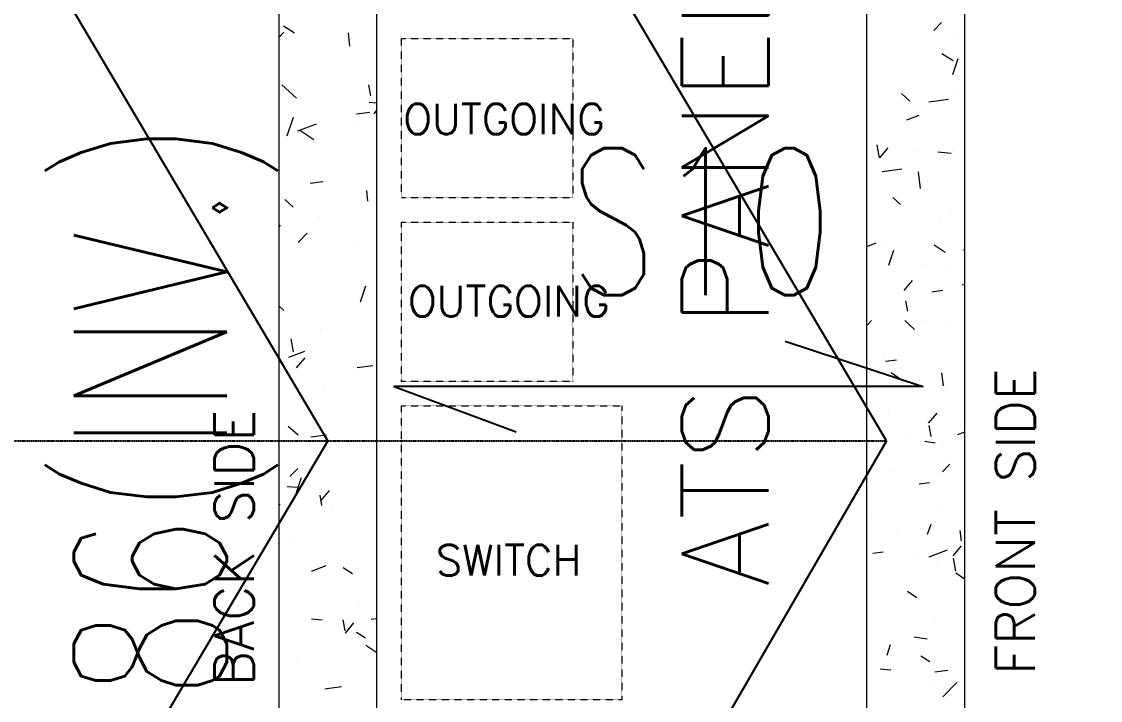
# Model space of a CAD drawing. Header units: inches. Extents: x 6 to 183294, y -48183 to 78918.
# Drawn here: x 113396 to 115600, y -15539 to -14153 of the extents above; entities that cross this region are included whole.
import ezdxf
from ezdxf.enums import TextEntityAlignment as Align

# ---------------------------------------------------------------- set-up
doc = ezdxf.new("R2010")
doc.units = ezdxf.units.IN
doc.header["$MEASUREMENT"] = 0
doc.linetypes.add('( Hidden )', pattern=[0.375, 0.25, -0.125])
doc.linetypes.add('HIDDEN', pattern=[0.375, 0.25, -0.125])
for name, color, linetype in [('S-BEAM NO', 3, 'Continuous'), ('S-COLUMN HATCH', 8, 'Continuous'), ('S-SLAB MARK', 3, 'Continuous'), ('S-SLAB NO', 3, 'Continuous')]:
    doc.layers.add(name, color=color, linetype=linetype)
doc.layers.add('Substation', color=7, linetype='Continuous', lineweight=0)
doc.styles.add('ROMANS', font='simplex.shx', dxfattribs={"width": 0.7})

# ---------------------------------------------------------------- blocks, each defined once
blk = doc.blocks.new('JHJ')
at = {"layer": 'S-COLUMN HATCH'}
h = blk.add_hatch(dxfattribs=at)
h.set_pattern_fill('ANSI31', color=8, scale=700, angle=180, style=0)
h.set_pattern_definition([(225, (-3787172.77, 1101831.04), (61.8718434, -61.8718434), [])])
h.paths.add_polyline_path([(80810.3, 27270.3), (80810.3, 27520.2), (83544.7, 27520.2), (83774.7, 27520.2), (86127.4, 27520.2), (86357.4, 27520.2), (88867.4, 27520.3), (89023.9, 27520.3, 0.005051), (89090.1, 27527.2, 0.368122), (92003.1, 30653.5), (92023.1, 31273.6), (92023.1, 30564.1), (92253, 30556, -0.016263), (92228.9, 30326, -0.348446), (89023.9, 27270.3), (83619, 27270.2), (83319, 27270.2), (80810.3, 27270.3)])
at = {"color": 8}
for p, q in [((81714.4, 30570.3, -391289.2), (79939.8, 33570.3, -391289.2)), ((82855.4, 30570.3, -391289.2), (81080.8, 33570.3, -391289.2)), ((81714.4, 30570.3, -391289.2), (79939.8, 27570.3, -391289.2)), ((82855.4, 30570.3, -391289.2), (81092.4, 27520.2, -391289.2))]:
    blk.add_line(p, q, dxfattribs=at)
at = {"color": 8, "linetype": '( Hidden )'}
blk.add_line((75071.8, 30570.3, -391289.2), (82855.4, 30570.3, -391289.2), dxfattribs=at)
at = {"layer": 'S-SLAB MARK', "color": 8, "elevation": 3906.8}
blk.add_lwpolyline([(82648.5, 30773.6), (82930.1, 30681.1), (81850.1, 30681.1), (82099.4, 30588.5)], dxfattribs=at)
at = {"layer": 'S-BEAM NO', "color": 8, "style": 'ROMANS', "width": 0.7}
blk.add_text('B86(INV.)', height=312.5, rotation=90, dxfattribs=at).set_placement((81352, 30535.3, 3906.8), align=Align.MIDDLE_CENTER)
at = {"layer": 'S-SLAB NO', "color": 8, "style": 'ROMANS', "width": 0.7}
blk.add_text('S10', height=300, dxfattribs=at).set_placement((82207.1, 30867.6, 3906.8))

msp = doc.modelspace()

# ---------------------------------------------------------------- linework, layer by layer
at = {"layer": 'Substation', "color": 8, "lineweight": 0}
for p, q in [((113921.601, -16788.01, -7.519), (113921.601, -13288.01, -7.519)), ((115321.601, -13288.01, -7.519), (115321.601, -16788.01, -7.519)), ((113921.601, -14156.583, -96710.223), (113921.601, -14156.583, -96710.223)), ((113921.601, -14156.583, -96710.223), (113921.601, -14156.583, -96710.223)), ((113921.601, -14156.583, -96710.223), (113921.601, -14156.583, -96710.223)), ((113921.601, -14156.583, -96710.223), (113921.601, -14156.583, -96710.223)), ((113921.601, -14156.583, -96710.223), (113921.601, -14156.583, -96710.223)), ((113921.601, -14156.583, -96710.223), (113921.601, -14156.583, -96710.223)), ((113921.601, -14156.583, -96710.223), (113921.601, -14156.583, -96710.223)), ((113921.601, -14156.583, -96710.223), (113921.601, -14156.583, -96710.223)), ((113921.601, -14156.583, -96710.223), (113921.601, -14156.583, -96710.223)), ((113953.452, -14176.875, -96710.223), (113930.681, -14162.368, -96710.223)), ((115274.887, -14155.013, -96710.223), (115259, -14171.57, -96710.223)), ((115321.601, -14168.568, -96710.223), (115321.601, -14168.568, -96710.223)), ((113931.625, -14174.942, -96710.223), (113921.601, -14185.389, -96710.223)), ((114062.526, -14176.566, -96710.223), (114065.646, -14203.385, -96710.223)), ((115307.015, -14179.76, -96710.223), (115307.015, -14179.76, -96710.223)), ((113921.601, -14194.481, -96710.223), (113921.601, -14194.481, -96710.223)), ((113921.601, -14194.481, -96710.223), (113921.601, -14194.481, -96710.223)), ((113921.601, -14194.481, -96710.223), (113921.601, -14194.481, -96710.223)), ((115121.601, -14205.177, -96710.223), (115121.601, -14205.177, -96710.223)), ((115121.601, -14205.177, -96710.223), (115121.601, -14205.177, -96710.223)), ((115121.601, -14205.177, -96710.223), (115121.601, -14205.177, -96710.223)), ((115121.601, -14205.177, -96710.223), (115121.601, -14205.177, -96710.223)), ((115121.601, -14205.177, -96710.223), (115121.601, -14205.177, -96710.223)), ((115121.601, -14205.177, -96710.223), (115121.601, -14205.177, -96710.223)), ((115121.601, -14205.551, -96710.223), (115121.601, -14205.551, -96710.223)), ((113921.601, -14233.64, -96710.223), (113921.601, -14233.64, -96710.223)), ((113921.601, -14233.64, -96710.223), (113921.601, -14233.64, -96710.223)), ((113921.601, -14233.64, -96710.223), (113921.601, -14233.64, -96710.223)), ((113921.601, -14233.64, -96710.223), (113921.601, -14233.64, -96710.223)), ((113921.601, -14233.64, -96710.223), (113921.601, -14233.64, -96710.223)), ((113921.601, -14233.64, -96710.223), (113921.601, -14233.64, -96710.223)), ((115121.601, -14234.815, -96710.223), (115121.601, -14234.815, -96710.223)), ((115121.601, -14234.815, -96710.223), (115121.601, -14234.815, -96710.223)), ((115121.601, -14234.815, -96710.223), (115121.601, -14234.815, -96710.223)), ((115121.601, -14234.815, -96710.223), (115121.601, -14234.815, -96710.223)), ((115121.601, -14234.815, -96710.223), (115121.601, -14234.815, -96710.223)), ((115121.601, -14234.815, -96710.223), (115121.601, -14234.815, -96710.223)), ((115121.601, -14234.815, -96710.223), (115121.601, -14234.815, -96710.223)), ((115121.601, -14234.815, -96710.223), (115121.601, -14234.815, -96710.223)), ((115121.601, -14234.815, -96710.223), (115121.601, -14234.815, -96710.223)), ((115121.601, -14234.815, -96710.223), (115121.601, -14234.815, -96710.223)), ((115121.601, -14234.815, -96710.223), (115121.601, -14234.815, -96710.223)), ((115121.601, -14234.815, -96710.223), (115121.601, -14234.815, -96710.223)), ((115298.685, -14233.713, -96710.223), (115275.913, -14219.206, -96710.223)), ((115308.451, -14229.096, -96710.223), (115297.502, -14261.728, -96710.223)), ((115321.601, -14248.312, -96710.223), (115321.601, -14248.312, -96710.223)), ((115321.601, -14248.312, -96710.223), (115321.601, -14248.312, -96710.223)), ((115321.601, -14248.312, -96710.223), (115321.601, -14248.312, -96710.223)), ((115321.601, -14248.312, -96710.223), (115321.601, -14248.312, -96710.223)), ((115321.601, -14248.312, -96710.223), (115321.601, -14248.312, -96710.223)), ((115321.601, -14248.312, -96710.223), (115321.601, -14248.312, -96710.223)), ((115321.601, -14248.312, -96710.223), (115321.601, -14248.312, -96710.223)), ((115321.601, -14248.312, -96710.223), (115321.601, -14248.312, -96710.223)), ((115321.601, -14248.312, -96710.223), (115321.601, -14248.312, -96710.223)), ((113921.601, -14277.311, -96710.223), (113921.601, -14277.311, -96710.223)), ((113921.601, -14277.311, -96710.223), (113921.601, -14277.311, -96710.223)), ((113921.601, -14277.311, -96710.223), (113921.601, -14277.311, -96710.223)), ((113921.601, -14277.311, -96710.223), (113921.601, -14277.311, -96710.223)), ((113921.601, -14277.311, -96710.223), (113921.601, -14277.311, -96710.223)), ((113921.601, -14277.311, -96710.223), (113921.601, -14277.311, -96710.223)), ((113921.601, -14277.311, -96710.223), (113921.601, -14277.311, -96710.223)), ((113921.601, -14277.311, -96710.223), (113921.601, -14277.311, -96710.223)), ((113921.601, -14277.311, -96710.223), (113921.601, -14277.311, -96710.223)), ((113921.601, -14277.311, -96710.223), (113921.601, -14277.311, -96710.223)), ((113921.601, -14277.311, -96710.223), (113921.601, -14277.311, -96710.223)), ((113921.601, -14277.311, -96710.223), (113921.601, -14277.311, -96710.223)), ((113957.231, -14309.961, -96710.223), (113927.372, -14282.599, -96710.223)), ((114104.174, -14282.475, -96710.223), (114108.336, -14305.041, -96710.223)), ((114121.601, -14283.997, -96710.223), (114121.601, -14283.997, -96710.223)), ((114121.601, -14283.997, -96710.223), (114121.601, -14283.997, -96710.223)), ((114121.601, -14283.997, -96710.223), (114121.601, -14283.997, -96710.223)), ((114121.601, -14283.997, -96710.223), (114121.601, -14283.997, -96710.223)), ((114121.601, -14283.997, -96710.223), (114121.601, -14283.997, -96710.223)), ((114121.601, -14283.997, -96710.223), (114121.601, -14283.997, -96710.223)), ((114121.601, -14283.997, -96710.223), (114121.601, -14283.997, -96710.223)), ((114121.601, -14283.997, -96710.223), (114121.601, -14283.997, -96710.223)), ((114121.601, -14283.997, -96710.223), (114121.601, -14283.997, -96710.223)), ((115209.982, -14315.801, -96710.223), (115193.064, -14300.298, -96710.223)), ((115302.637, -14299.602, -96710.223), (115302.637, -14299.602, -96710.223)), ((115321.601, -14285.051, -96710.223), (115321.601, -14285.051, -96710.223)), ((113921.601, -14310.964, -96710.223), (113921.601, -14310.964, -96710.223)), ((113921.601, -14310.964, -96710.223), (113921.601, -14310.964, -96710.223)), ((113921.601, -14310.964, -96710.223), (113921.601, -14310.964, -96710.223)), ((114121.601, -14319.859, -96710.223), (114105.517, -14318.451, -96710.223)), ((115121.601, -14322.034, -96710.223), (115121.601, -14322.034, -96710.223)), ((115288.892, -14312.673, -96710.223), (115248.738, -14317.959, -96710.223)), ((114106.778, -14338.781, -96710.223), (114080.009, -14342.305, -96710.223)), ((114121.601, -14333.691, -96710.223), (114115.059, -14341.488, -96710.223)), ((115121.601, -14334.697, -96710.223), (115121.601, -14334.697, -96710.223)), ((115121.601, -14334.697, -96710.223), (115121.601, -14334.697, -96710.223)), ((115121.601, -14334.697, -96710.223), (115121.601, -14334.697, -96710.223)), ((115121.601, -14334.697, -96710.223), (115121.601, -14334.697, -96710.223)), ((115121.601, -14334.697, -96710.223), (115121.601, -14334.697, -96710.223)), ((115121.601, -14334.697, -96710.223), (115121.601, -14334.697, -96710.223)), ((115228.582, -14344.944, -96710.223), (115203.375, -14354.62, -96710.223)), ((113921.601, -14363.16, -96710.223), (113921.601, -14363.16, -96710.223)), ((113921.601, -14363.16, -96710.223), (113921.601, -14363.16, -96710.223)), ((113921.601, -14363.16, -96710.223), (113921.601, -14363.16, -96710.223)), ((113921.601, -14363.16, -96710.223), (113921.601, -14363.16, -96710.223)), ((113921.601, -14363.16, -96710.223), (113921.601, -14363.16, -96710.223)), ((113921.601, -14363.16, -96710.223), (113921.601, -14363.16, -96710.223)), ((113950.651, -14348.898, -96710.223), (113937.768, -14387.294, -96710.223)), ((113997.276, -14362.738, -96710.223), (113959.466, -14377.251, -96710.223)), ((114075.524, -14368.953, -96710.223), (114075.524, -14368.953, -96710.223)), ((115321.601, -14362.622, -96710.223), (115321.601, -14362.622, -96710.223)), ((115321.601, -14362.622, -96710.223), (115321.601, -14362.622, -96710.223)), ((115321.601, -14362.622, -96710.223), (115321.601, -14362.622, -96710.223)), ((115321.601, -14362.622, -96710.223), (115321.601, -14362.622, -96710.223)), ((115321.601, -14362.622, -96710.223), (115321.601, -14362.622, -96710.223)), ((115321.601, -14362.622, -96710.223), (115321.601, -14362.622, -96710.223)), ((115321.601, -14362.622, -96710.223), (115321.601, -14362.622, -96710.223)), ((115321.601, -14362.622, -96710.223), (115321.601, -14362.622, -96710.223)), ((115321.601, -14362.622, -96710.223), (115321.601, -14362.622, -96710.223)), ((113921.601, -14385.203, -96710.223), (113921.601, -14385.203, -96710.223)), ((113992.458, -14395.093, -96710.223), (113963.922, -14375.846, -96710.223)), ((114121.601, -14398.307, -96710.223), (114121.601, -14398.307, -96710.223)), ((114121.601, -14398.307, -96710.223), (114121.601, -14398.307, -96710.223)), ((114121.601, -14398.307, -96710.223), (114121.601, -14398.307, -96710.223)), ((114121.601, -14398.307, -96710.223), (114121.601, -14398.307, -96710.223)), ((114121.601, -14398.307, -96710.223), (114121.601, -14398.307, -96710.223)), ((114121.601, -14398.307, -96710.223), (114121.601, -14398.307, -96710.223)), ((114121.601, -14398.307, -96710.223), (114121.601, -14398.307, -96710.223)), ((114121.601, -14398.307, -96710.223), (114121.601, -14398.307, -96710.223)), ((115142.921, -14404.784, -96710.223), (115147.819, -14431.336, -96710.223)), ((115165.269, -14411.168, -96710.223), (115147.913, -14431.851, -96710.223)), ((115321.601, -14401.534, -96710.223), (115321.601, -14401.534, -96710.223)), ((113921.601, -14427.447, -96710.223), (113921.601, -14427.447, -96710.223)), ((113921.601, -14427.447, -96710.223), (113921.601, -14427.447, -96710.223)), ((113921.601, -14427.447, -96710.223), (113921.601, -14427.447, -96710.223)), ((115228.58, -14417.671, -96710.223), (115228.58, -14417.671, -96710.223)), ((115294.375, -14422.463, -96710.223), (115267.478, -14420.11, -96710.223)), ((115298.26, -14419.444, -96710.223), (115298.26, -14419.444, -96710.223)), ((115121.601, -14438.516, -96710.223), (115121.601, -14438.516, -96710.223)), ((115194.187, -14454.661, -96710.223), (115154.033, -14459.948, -96710.223)), ((115121.601, -14463.234, -96710.223), (115121.601, -14463.234, -96710.223)), ((115121.601, -14463.234, -96710.223), (115121.601, -14463.234, -96710.223)), ((115121.601, -14463.234, -96710.223), (115121.601, -14463.234, -96710.223)), ((115121.601, -14463.234, -96710.223), (115121.601, -14463.234, -96710.223)), ((115121.601, -14463.234, -96710.223), (115121.601, -14463.234, -96710.223)), ((115121.601, -14463.234, -96710.223), (115121.601, -14463.234, -96710.223)), ((115121.601, -14463.234, -96710.223), (115121.601, -14463.234, -96710.223)), ((115121.601, -14463.234, -96710.223), (115121.601, -14463.234, -96710.223)), ((115121.601, -14463.234, -96710.223), (115121.601, -14463.234, -96710.223)), ((115121.601, -14463.234, -96710.223), (115121.601, -14463.234, -96710.223)), ((115121.601, -14463.234, -96710.223), (115121.601, -14463.234, -96710.223)), ((115121.601, -14463.234, -96710.223), (115121.601, -14463.234, -96710.223)), ((115121.601, -14463.828, -96710.223), (115121.601, -14463.828, -96710.223)), ((115121.601, -14464.217, -96710.223), (115121.601, -14464.217, -96710.223)), ((115121.601, -14464.217, -96710.223), (115121.601, -14464.217, -96710.223)), ((115121.601, -14464.217, -96710.223), (115121.601, -14464.217, -96710.223)), ((115121.601, -14464.217, -96710.223), (115121.601, -14464.217, -96710.223)), ((115121.601, -14464.217, -96710.223), (115121.601, -14464.217, -96710.223)), ((115121.601, -14464.217, -96710.223), (115121.601, -14464.217, -96710.223)), ((115227.331, -14460.068, -96710.223), (115231.309, -14494.257, -96710.223)), ((115321.601, -14476.932, -96710.223), (115321.601, -14476.932, -96710.223)), ((115321.601, -14476.932, -96710.223), (115321.601, -14476.932, -96710.223)), ((115321.601, -14476.932, -96710.223), (115321.601, -14476.932, -96710.223)), ((115321.601, -14476.932, -96710.223), (115321.601, -14476.932, -96710.223)), ((115321.601, -14476.932, -96710.223), (115321.601, -14476.932, -96710.223)), ((115321.601, -14476.932, -96710.223), (115321.601, -14476.932, -96710.223)), ((115321.601, -14476.932, -96710.223), (115321.601, -14476.932, -96710.223)), ((115321.601, -14476.932, -96710.223), (115321.601, -14476.932, -96710.223)), ((113921.601, -14492.68, -96710.223), (113921.601, -14492.68, -96710.223)), ((113921.601, -14492.68, -96710.223), (113921.601, -14492.68, -96710.223)), ((113921.601, -14492.68, -96710.223), (113921.601, -14492.68, -96710.223)), ((113921.601, -14492.68, -96710.223), (113921.601, -14492.68, -96710.223)), ((113921.601, -14492.68, -96710.223), (113921.601, -14492.68, -96710.223)), ((113921.601, -14492.68, -96710.223), (113921.601, -14492.68, -96710.223)), ((113921.601, -14499.513, -96710.223), (113921.601, -14499.513, -96710.223)), ((114012.073, -14480.769, -96710.223), (113985.304, -14484.294, -96710.223)), ((114099.966, -14498.395, -96710.223), (114102.462, -14519.85, -96710.223)), ((113921.601, -14505.73, -96710.223), (113921.601, -14505.73, -96710.223)), ((113921.601, -14505.73, -96710.223), (113921.601, -14505.73, -96710.223)), ((113921.601, -14505.73, -96710.223), (113921.601, -14505.73, -96710.223)), ((113921.601, -14505.73, -96710.223), (113921.601, -14505.73, -96710.223)), ((113921.601, -14505.73, -96710.223), (113921.601, -14505.73, -96710.223)), ((113921.601, -14505.73, -96710.223), (113921.601, -14505.73, -96710.223)), ((113921.601, -14505.73, -96710.223), (113921.601, -14505.73, -96710.223)), ((113921.601, -14505.73, -96710.223), (113921.601, -14505.73, -96710.223)), ((113921.601, -14505.73, -96710.223), (113921.601, -14505.73, -96710.223)), ((113921.601, -14505.73, -96710.223), (113921.601, -14505.73, -96710.223)), ((113921.601, -14505.73, -96710.223), (113921.601, -14505.73, -96710.223)), ((113921.601, -14505.73, -96710.223), (113921.601, -14505.73, -96710.223)), ((113927.996, -14503.587, -96710.223), (113927.996, -14503.587, -96710.223)), ((113950.299, -14532.028, -96710.223), (113933.381, -14516.525, -96710.223)), ((114120.172, -14511.707, -96710.223), (114120.172, -14511.707, -96710.223)), ((114121.601, -14512.617, -96710.223), (114121.601, -14512.617, -96710.223)), ((114121.601, -14512.617, -96710.223), (114121.601, -14512.617, -96710.223)), ((114121.601, -14512.617, -96710.223), (114121.601, -14512.617, -96710.223)), ((114121.601, -14512.617, -96710.223), (114121.601, -14512.617, -96710.223)), ((114121.601, -14512.617, -96710.223), (114121.601, -14512.617, -96710.223)), ((114121.601, -14512.617, -96710.223), (114121.601, -14512.617, -96710.223)), ((114121.601, -14512.617, -96710.223), (114121.601, -14512.617, -96710.223)), ((115191.137, -14526.952, -96710.223), (115175.212, -14512.359, -96710.223)), ((115321.601, -14518.017, -96710.223), (115321.601, -14518.017, -96710.223)), ((113921.601, -14543.929, -96710.223), (113921.601, -14543.929, -96710.223)), ((113921.601, -14543.929, -96710.223), (113921.601, -14543.929, -96710.223)), ((113921.601, -14543.929, -96710.223), (113921.601, -14543.929, -96710.223)), ((115293.882, -14539.286, -96710.223), (115293.882, -14539.286, -96710.223)), ((114003.901, -14551.944, -96710.223), (114003.901, -14551.944, -96710.223)), ((115121.601, -14554.999, -96710.223), (115121.601, -14554.999, -96710.223)), ((115273.228, -14560.425, -96710.223), (115273.228, -14560.425, -96710.223)), ((113924.151, -14569.003, -96710.223), (113921.601, -14572.042, -96710.223)), ((113979.353, -14585.211, -96710.223), (113960.66, -14604.694, -96710.223)), ((115121.601, -14578.138, -96710.223), (115121.601, -14578.138, -96710.223)), ((115121.601, -14578.138, -96710.223), (115121.601, -14578.138, -96710.223)), ((114080.565, -14600.785, -96710.223), (114080.565, -14600.785, -96710.223)), ((115121.601, -14593.737, -96710.223), (115121.601, -14593.737, -96710.223)), ((115121.601, -14593.737, -96710.223), (115121.601, -14593.737, -96710.223)), ((115121.601, -14593.737, -96710.223), (115121.601, -14593.737, -96710.223)), ((115121.601, -14593.737, -96710.223), (115121.601, -14593.737, -96710.223)), ((115121.601, -14593.737, -96710.223), (115121.601, -14593.737, -96710.223)), ((115121.601, -14593.737, -96710.223), (115121.601, -14593.737, -96710.223)), ((115140.989, -14605.998, -96710.223), (115121.601, -14613.44, -96710.223)), ((115156.958, -14600.663, -96710.223), (115156.958, -14600.663, -96710.223)), ((115282.333, -14624.853, -96710.223), (115259.949, -14609.754, -96710.223)), ((115321.601, -14591.242, -96710.223), (115321.601, -14591.242, -96710.223)), ((115321.601, -14591.242, -96710.223), (115321.601, -14591.242, -96710.223)), ((115321.601, -14591.242, -96710.223), (115321.601, -14591.242, -96710.223)), ((115321.601, -14591.242, -96710.223), (115321.601, -14591.242, -96710.223)), ((115321.601, -14591.242, -96710.223), (115321.601, -14591.242, -96710.223)), ((115321.601, -14591.242, -96710.223), (115321.601, -14591.242, -96710.223)), ((115321.601, -14591.242, -96710.223), (115321.601, -14591.242, -96710.223)), ((113921.601, -14613.823, -96710.223), (113921.601, -14613.823, -96710.223)), ((113921.601, -14613.823, -96710.223), (113921.601, -14613.823, -96710.223)), ((113921.601, -14613.823, -96710.223), (113921.601, -14613.823, -96710.223)), ((113921.601, -14613.823, -96710.223), (113921.601, -14613.823, -96710.223)), ((113921.601, -14622.2, -96710.223), (113921.601, -14622.2, -96710.223)), ((113921.601, -14622.2, -96710.223), (113921.601, -14622.2, -96710.223)), ((113921.601, -14622.2, -96710.223), (113921.601, -14622.2, -96710.223)), ((113921.601, -14622.2, -96710.223), (113921.601, -14622.2, -96710.223)), ((113921.601, -14622.2, -96710.223), (113921.601, -14622.2, -96710.223)), ((113921.601, -14622.2, -96710.223), (113921.601, -14622.2, -96710.223)), ((114121.601, -14626.927, -96710.223), (114121.601, -14626.927, -96710.223)), ((114121.601, -14626.927, -96710.223), (114121.601, -14626.927, -96710.223)), ((114121.601, -14626.927, -96710.223), (114121.601, -14626.927, -96710.223)), ((114121.601, -14626.927, -96710.223), (114121.601, -14626.927, -96710.223)), ((114121.601, -14626.927, -96710.223), (114121.601, -14626.927, -96710.223)), ((115177.061, -14620.677, -96710.223), (115166.754, -14651.394, -96710.223)), ((115321.601, -14620.231, -96710.223), (115319.621, -14619.924, -96710.223)), ((115233.622, -14649.503, -96710.223), (115233.622, -14649.503, -96710.223)), ((115321.601, -14634.499, -96710.223), (115321.601, -14634.499, -96710.223)), ((113921.601, -14660.412, -96710.223), (113921.601, -14660.412, -96710.223)), ((113921.601, -14660.412, -96710.223), (113921.601, -14660.412, -96710.223)), ((113921.601, -14660.412, -96710.223), (113921.601, -14660.412, -96710.223)), ((115121.601, -14671.482, -96710.223), (115121.601, -14671.482, -96710.223)), ((115289.505, -14659.128, -96710.223), (115289.505, -14659.128, -96710.223)), ((114098.531, -14693.541, -96710.223), (114087.582, -14726.173, -96710.223)), ((115121.601, -14691.652, -96710.223), (115121.601, -14691.652, -96710.223)), ((115121.601, -14691.652, -96710.223), (115121.601, -14691.652, -96710.223)), ((115121.601, -14691.652, -96710.223), (115121.601, -14691.652, -96710.223)), ((115121.601, -14691.652, -96710.223), (115121.601, -14691.652, -96710.223)), ((115121.601, -14691.652, -96710.223), (115121.601, -14691.652, -96710.223)), ((115121.601, -14691.652, -96710.223), (115121.601, -14691.652, -96710.223)), ((115121.601, -14691.652, -96710.223), (115121.601, -14691.652, -96710.223)), ((115121.601, -14691.652, -96710.223), (115121.601, -14691.652, -96710.223)), ((115121.601, -14691.652, -96710.223), (115121.601, -14691.652, -96710.223)), ((115121.601, -14691.652, -96710.223), (115121.601, -14691.652, -96710.223)), ((115121.601, -14691.652, -96710.223), (115121.601, -14691.652, -96710.223)), ((115121.601, -14691.652, -96710.223), (115121.601, -14691.652, -96710.223)), ((115121.601, -14692.448, -96710.223), (115121.601, -14692.448, -96710.223)), ((115121.601, -14692.448, -96710.223), (115121.601, -14692.448, -96710.223)), ((115121.601, -14692.448, -96710.223), (115121.601, -14692.448, -96710.223)), ((115121.601, -14692.448, -96710.223), (115121.601, -14692.448, -96710.223)), ((115215.219, -14681.957, -96710.223), (115197.864, -14702.64, -96710.223)), ((115321.601, -14691.264, -96710.223), (115317.429, -14690.899, -96710.223)), ((114081.796, -14715.878, -96710.223), (114081.796, -14715.878, -96710.223)), ((115277.778, -14702.696, -96710.223), (115255.028, -14705.691, -96710.223)), ((115321.601, -14705.552, -96710.223), (115321.601, -14705.552, -96710.223)), ((115321.601, -14705.552, -96710.223), (115321.601, -14705.552, -96710.223)), ((115321.601, -14705.552, -96710.223), (115321.601, -14705.552, -96710.223)), ((115321.601, -14705.552, -96710.223), (115321.601, -14705.552, -96710.223)), ((115321.601, -14705.552, -96710.223), (115321.601, -14705.552, -96710.223)), ((113921.601, -14728.133, -96710.223), (113921.601, -14728.133, -96710.223)), ((113921.601, -14728.133, -96710.223), (113921.601, -14728.133, -96710.223)), ((113921.601, -14728.133, -96710.223), (113921.601, -14728.133, -96710.223)), ((113921.601, -14728.133, -96710.223), (113921.601, -14728.133, -96710.223)), ((113921.601, -14728.133, -96710.223), (113921.601, -14728.133, -96710.223)), ((113931.455, -14743.178, -96710.223), (113921.601, -14734.149, -96710.223)), ((113921.601, -14734.149, -96710.223), (113921.601, -14734.149, -96710.223)), ((113921.601, -14734.149, -96710.223), (113921.601, -14734.149, -96710.223)), ((113921.601, -14734.149, -96710.223), (113921.601, -14734.149, -96710.223)), ((113921.601, -14734.149, -96710.223), (113921.601, -14734.149, -96710.223)), ((113921.601, -14734.149, -96710.223), (113921.601, -14734.149, -96710.223)), ((113921.601, -14734.149, -96710.223), (113921.601, -14734.149, -96710.223)), ((113921.601, -14734.149, -96710.223), (113921.601, -14734.149, -96710.223)), ((113921.601, -14734.149, -96710.223), (113921.601, -14734.149, -96710.223)), ((113921.601, -14734.149, -96710.223), (113921.601, -14734.149, -96710.223)), ((113921.601, -14734.149, -96710.223), (113921.601, -14734.149, -96710.223)), ((113921.601, -14734.149, -96710.223), (113921.601, -14734.149, -96710.223)), ((113921.601, -14734.149, -96710.223), (113921.601, -14734.149, -96710.223)), ((114121.601, -14741.237, -96710.223), (114121.601, -14741.237, -96710.223)), ((114121.601, -14741.237, -96710.223), (114121.601, -14741.237, -96710.223)), ((114121.601, -14741.237, -96710.223), (114121.601, -14741.237, -96710.223)), ((114121.601, -14741.237, -96710.223), (114121.601, -14741.237, -96710.223)), ((115121.601, -14723.257, -96710.223), (115121.601, -14723.257, -96710.223)), ((115121.601, -14723.257, -96710.223), (115121.601, -14723.257, -96710.223)), ((115121.601, -14723.257, -96710.223), (115121.601, -14723.257, -96710.223)), ((115121.601, -14723.257, -96710.223), (115121.601, -14723.257, -96710.223)), ((115121.601, -14723.257, -96710.223), (115121.601, -14723.257, -96710.223)), ((115121.601, -14723.257, -96710.223), (115121.601, -14723.257, -96710.223)), ((115201.695, -14723.409, -96710.223), (115205.614, -14744.65, -96710.223)), ((113921.601, -14751.72, -96710.223), (113921.601, -14751.72, -96710.223)), ((113921.601, -14751.72, -96710.223), (113921.601, -14751.72, -96710.223)), ((113921.601, -14751.72, -96710.223), (113921.601, -14751.72, -96710.223)), ((113921.601, -14751.72, -96710.223), (113921.601, -14751.72, -96710.223)), ((113921.601, -14751.72, -96710.223), (113921.601, -14751.72, -96710.223)), ((113921.601, -14751.72, -96710.223), (113921.601, -14751.72, -96710.223)), ((115131.974, -14763.972, -96710.223), (115121.601, -14774.783, -96710.223)), ((115220.068, -14781.881, -96710.223), (115200.161, -14763.64, -96710.223)), ((115234.852, -14764.597, -96710.223), (115234.852, -14764.597, -96710.223)), ((115321.601, -14750.982, -96710.223), (115321.601, -14750.982, -96710.223)), ((113921.601, -14776.895, -96710.223), (113921.601, -14776.895, -96710.223)), ((113921.601, -14776.895, -96710.223), (113921.601, -14776.895, -96710.223)), ((113921.601, -14776.895, -96710.223), (113921.601, -14776.895, -96710.223)), ((114005.603, -14781.648, -96710.223), (114005.603, -14781.648, -96710.223)), ((115121.601, -14787.965, -96710.223), (115121.601, -14787.965, -96710.223)), ((115285.127, -14778.969, -96710.223), (115285.127, -14778.969, -96710.223)), ((113945.861, -14801.463, -96710.223), (113950.759, -14828.015, -96710.223)), ((115121.601, -14806.758, -96710.223), (115121.601, -14806.758, -96710.223)), ((115121.601, -14806.758, -96710.223), (115121.601, -14806.758, -96710.223)), ((115121.601, -14806.758, -96710.223), (115121.601, -14806.758, -96710.223)), ((115121.601, -14806.758, -96710.223), (115121.601, -14806.758, -96710.223)), ((115121.601, -14806.758, -96710.223), (115121.601, -14806.758, -96710.223)), ((113973.329, -14826.79, -96710.223), (113941.196, -14839.125, -96710.223)), ((115158.659, -14830.367, -96710.223), (115158.659, -14830.367, -96710.223)), ((115321.601, -14819.862, -96710.223), (115321.601, -14819.862, -96710.223)), ((115321.601, -14819.862, -96710.223), (115321.601, -14819.862, -96710.223)), ((115321.601, -14819.862, -96710.223), (115321.601, -14819.862, -96710.223)), ((115321.601, -14819.862, -96710.223), (115321.601, -14819.862, -96710.223)), ((113921.601, -14842.443, -96710.223), (113921.601, -14842.443, -96710.223)), ((113921.601, -14842.443, -96710.223), (113921.601, -14842.443, -96710.223)), ((113921.601, -14842.443, -96710.223), (113921.601, -14842.443, -96710.223)), ((113921.601, -14842.443, -96710.223), (113921.601, -14842.443, -96710.223)), ((113921.601, -14842.443, -96710.223), (113921.601, -14842.443, -96710.223)), ((113921.601, -14842.443, -96710.223), (113921.601, -14842.443, -96710.223)), ((113974.101, -14839.792, -96710.223), (113956.746, -14860.475, -96710.223)), ((115121.601, -14852.777, -96710.223), (115121.601, -14852.777, -96710.223)), ((115121.601, -14852.777, -96710.223), (115121.601, -14852.777, -96710.223)), ((115121.601, -14852.777, -96710.223), (115121.601, -14852.777, -96710.223)), ((115121.601, -14852.777, -96710.223), (115121.601, -14852.777, -96710.223)), ((115121.601, -14852.777, -96710.223), (115121.601, -14852.777, -96710.223)), ((115121.601, -14852.777, -96710.223), (115121.601, -14852.777, -96710.223)), ((115183.073, -14844.684, -96710.223), (115160.323, -14847.68, -96710.223)), ((114113.431, -14855.985, -96710.223), (114081.308, -14860.215, -96710.223)), ((114121.601, -14855.547, -96710.223), (114121.601, -14855.547, -96710.223)), ((114121.601, -14855.547, -96710.223), (114121.601, -14855.547, -96710.223)), ((114121.601, -14855.547, -96710.223), (114121.601, -14855.547, -96710.223)), ((115194.74, -14885.907, -96710.223), (115172.356, -14870.808, -96710.223)), ((115275.06, -14870.338, -96710.223), (115278.18, -14897.157, -96710.223)), ((115321.601, -14867.465, -96710.223), (115321.601, -14867.465, -96710.223)), ((115321.601, -14874.919, -96710.223), (115321.601, -14874.919, -96710.223)), ((115321.601, -14874.919, -96710.223), (115321.601, -14874.919, -96710.223)), ((115321.601, -14874.919, -96710.223), (115321.601, -14874.919, -96710.223)), ((115321.601, -14874.919, -96710.223), (115321.601, -14874.919, -96710.223)), ((115321.601, -14874.919, -96710.223), (115321.601, -14874.919, -96710.223)), ((115321.601, -14874.919, -96710.223), (115321.601, -14874.919, -96710.223)), ((115321.601, -14874.919, -96710.223), (115321.601, -14874.919, -96710.223)), ((115321.601, -14874.919, -96710.223), (115321.601, -14874.919, -96710.223)), ((115321.601, -14874.919, -96710.223), (115321.601, -14874.919, -96710.223)), ((115321.601, -14874.919, -96710.223), (115321.601, -14874.919, -96710.223)), ((115321.601, -14874.919, -96710.223), (115321.601, -14874.919, -96710.223)), ((115321.601, -14874.919, -96710.223), (115321.601, -14874.919, -96710.223)), ((113921.601, -14881.24, -96710.223), (113921.601, -14881.24, -96710.223)), ((113921.601, -14881.24, -96710.223), (113921.601, -14881.24, -96710.223)), ((113921.601, -14881.24, -96710.223), (113921.601, -14881.24, -96710.223)), ((113921.601, -14881.24, -96710.223), (113921.601, -14881.24, -96710.223)), ((113921.601, -14881.24, -96710.223), (113921.601, -14881.24, -96710.223)), ((113921.601, -14881.24, -96710.223), (113921.601, -14881.24, -96710.223)), ((113921.601, -14893.378, -96710.223), (113921.601, -14893.378, -96710.223)), ((113921.601, -14893.378, -96710.223), (113921.601, -14893.378, -96710.223)), ((113921.601, -14893.378, -96710.223), (113921.601, -14893.378, -96710.223)), ((114014.576, -14901.674, -96710.223), (114014.576, -14901.674, -96710.223)), ((115121.601, -14904.448, -96710.223), (115121.601, -14904.448, -96710.223)), ((115280.75, -14898.811, -96710.223), (115280.75, -14898.811, -96710.223)), ((115121.601, -14921.068, -96710.223), (115121.601, -14921.068, -96710.223)), ((115121.601, -14921.068, -96710.223), (115121.601, -14921.068, -96710.223)), ((115121.601, -14921.068, -96710.223), (115121.601, -14921.068, -96710.223)), ((115121.601, -14921.068, -96710.223), (115121.601, -14921.068, -96710.223)), ((115121.601, -14921.068, -96710.223), (115121.601, -14921.068, -96710.223)), ((115121.601, -14921.068, -96710.223), (115121.601, -14921.068, -96710.223)), ((115321.601, -14934.172, -96710.223), (115321.601, -14934.172, -96710.223)), ((115321.601, -14934.172, -96710.223), (115321.601, -14934.172, -96710.223)), ((115321.601, -14934.172, -96710.223), (115321.601, -14934.172, -96710.223)), ((113921.601, -14956.753, -96710.223), (113921.601, -14956.753, -96710.223)), ((113921.601, -14956.753, -96710.223), (113921.601, -14956.753, -96710.223)), ((113921.601, -14956.753, -96710.223), (113921.601, -14956.753, -96710.223)), ((113921.601, -14956.753, -96710.223), (113921.601, -14956.753, -96710.223)), ((113921.601, -14956.753, -96710.223), (113921.601, -14956.753, -96710.223)), ((113921.601, -14956.753, -96710.223), (113921.601, -14956.753, -96710.223)), ((113921.601, -14956.753, -96710.223), (113921.601, -14956.753, -96710.223)), ((113921.601, -14962.568, -96710.223), (113921.601, -14962.568, -96710.223)), ((113921.601, -14962.568, -96710.223), (113921.601, -14962.568, -96710.223)), ((113921.601, -14962.568, -96710.223), (113921.601, -14962.568, -96710.223)), ((113921.601, -14962.568, -96710.223), (113921.601, -14962.568, -96710.223)), ((113921.601, -14962.568, -96710.223), (113921.601, -14962.568, -96710.223)), ((113921.601, -14962.568, -96710.223), (113921.601, -14962.568, -96710.223)), ((113921.601, -14962.568, -96710.223), (113921.601, -14962.568, -96710.223)), ((113921.601, -14962.568, -96710.223), (113921.601, -14962.568, -96710.223)), ((113921.601, -14962.568, -96710.223), (113921.601, -14962.568, -96710.223)), ((113921.601, -14962.568, -96710.223), (113921.601, -14962.568, -96710.223)), ((113921.601, -14962.568, -96710.223), (113921.601, -14962.568, -96710.223)), ((113921.601, -14962.568, -96710.223), (113921.601, -14962.568, -96710.223)), ((115167.632, -14950.393, -96710.223), (115167.632, -14950.393, -96710.223)), ((115265.17, -14952.746, -96710.223), (115247.814, -14973.429, -96710.223)), ((113960.385, -14998.107, -96710.223), (113940.479, -14979.866, -96710.223)), ((114121.601, -14969.857, -96710.223), (114121.601, -14969.857, -96710.223)), ((114121.601, -14969.857, -96710.223), (114121.601, -14969.857, -96710.223)), ((115121.601, -14982.298, -96710.223), (115121.601, -14982.298, -96710.223)), ((115121.601, -14982.298, -96710.223), (115121.601, -14982.298, -96710.223)), ((115121.601, -14982.298, -96710.223), (115121.601, -14982.298, -96710.223)), ((115121.601, -14982.298, -96710.223), (115121.601, -14982.298, -96710.223)), ((115121.601, -14982.298, -96710.223), (115121.601, -14982.298, -96710.223)), ((115121.601, -14982.298, -96710.223), (115121.601, -14982.298, -96710.223)), ((115248.715, -14978.308, -96710.223), (115252.877, -15000.874, -96710.223)), ((115321.601, -14983.948, -96710.223), (115321.601, -14983.948, -96710.223)), ((114018.726, -14997.974, -96710.223), (113986.603, -15002.203, -96710.223)), ((115205.204, -14996.68, -96710.223), (115205.204, -14996.68, -96710.223)), ((115321.601, -14991.527, -96710.223), (115307.355, -14996.995, -96710.223)), ((113921.601, -15009.86, -96710.223), (113921.601, -15009.86, -96710.223)), ((113921.601, -15009.86, -96710.223), (113921.601, -15009.86, -96710.223)), ((113921.601, -15009.86, -96710.223), (113921.601, -15009.86, -96710.223)), ((113921.601, -15010.76, -96710.223), (113921.601, -15010.76, -96710.223)), ((113921.601, -15010.76, -96710.223), (113921.601, -15010.76, -96710.223)), ((113921.601, -15010.76, -96710.223), (113921.601, -15010.76, -96710.223)), ((113921.601, -15010.76, -96710.223), (113921.601, -15010.76, -96710.223)), ((113921.601, -15010.76, -96710.223), (113921.601, -15010.76, -96710.223)), ((113921.601, -15010.76, -96710.223), (113921.601, -15010.76, -96710.223)), ((114025.826, -15023.151, -96710.223), (114025.826, -15023.151, -96710.223)), ((115121.601, -15020.93, -96710.223), (115121.601, -15020.93, -96710.223)), ((115261.956, -15013.848, -96710.223), (115240.611, -15010.537, -96710.223)), ((115276.372, -15018.653, -96710.223), (115276.372, -15018.653, -96710.223)), ((115121.601, -15035.377, -96710.223), (115121.601, -15035.377, -96710.223)), ((115121.601, -15035.377, -96710.223), (115121.601, -15035.377, -96710.223)), ((115121.601, -15035.377, -96710.223), (115121.601, -15035.377, -96710.223)), ((115121.601, -15035.377, -96710.223), (115121.601, -15035.377, -96710.223)), ((115121.601, -15035.377, -96710.223), (115121.601, -15035.377, -96710.223)), ((115121.601, -15035.377, -96710.223), (115121.601, -15035.377, -96710.223)), ((115121.601, -15035.377, -96710.223), (115121.601, -15035.377, -96710.223)), ((115321.601, -15048.482, -96710.223), (115321.601, -15048.482, -96710.223)), ((115321.601, -15048.482, -96710.223), (115321.601, -15048.482, -96710.223)), ((113921.601, -15071.063, -96710.223), (113921.601, -15071.063, -96710.223)), ((113921.601, -15071.063, -96710.223), (113921.601, -15071.063, -96710.223)), ((113921.601, -15071.063, -96710.223), (113921.601, -15071.063, -96710.223)), ((113921.601, -15071.063, -96710.223), (113921.601, -15071.063, -96710.223)), ((113921.601, -15071.063, -96710.223), (113921.601, -15071.063, -96710.223)), ((113921.601, -15071.063, -96710.223), (113921.601, -15071.063, -96710.223)), ((113921.601, -15071.063, -96710.223), (113921.601, -15071.063, -96710.223)), ((113921.601, -15071.063, -96710.223), (113921.601, -15071.063, -96710.223)), ((113959.786, -15065.617, -96710.223), (113943.9, -15082.175, -96710.223)), ((115178.882, -15071.87, -96710.223), (115178.882, -15071.87, -96710.223)), ((115291.862, -15057.348, -96710.223), (115276.908, -15072.933, -96710.223)), ((113967.14, -15085.122, -96710.223), (113956.834, -15115.839, -96710.223)), ((114121.601, -15084.167, -96710.223), (114121.601, -15084.167, -96710.223)), ((115250.646, -15094.829, -96710.223), (115229.231, -15097.648, -96710.223)), ((113959.498, -15104.934, -96710.223), (113937.98, -15103.051, -96710.223)), ((114024.052, -15110.581, -96710.223), (114006.696, -15131.265, -96710.223)), ((115121.601, -15111.818, -96710.223), (115121.601, -15111.818, -96710.223)), ((115121.601, -15111.818, -96710.223), (115121.601, -15111.818, -96710.223)), ((115121.601, -15111.818, -96710.223), (115121.601, -15111.818, -96710.223)), ((115121.601, -15111.818, -96710.223), (115121.601, -15111.818, -96710.223)), ((115121.601, -15111.818, -96710.223), (115121.601, -15111.818, -96710.223)), ((115121.601, -15111.818, -96710.223), (115121.601, -15111.818, -96710.223)), ((115321.601, -15100.43, -96710.223), (115321.601, -15100.43, -96710.223)), ((115321.601, -15103.338, -96710.223), (115321.601, -15103.338, -96710.223)), ((115321.601, -15103.338, -96710.223), (115321.601, -15103.338, -96710.223)), ((115321.601, -15103.338, -96710.223), (115321.601, -15103.338, -96710.223)), ((115321.601, -15103.338, -96710.223), (115321.601, -15103.338, -96710.223)), ((115321.601, -15103.338, -96710.223), (115321.601, -15103.338, -96710.223)), ((115321.601, -15103.338, -96710.223), (115321.601, -15103.338, -96710.223)), ((115321.601, -15103.338, -96710.223), (115321.601, -15103.338, -96710.223)), ((115321.601, -15103.338, -96710.223), (115321.601, -15103.338, -96710.223)), ((115321.601, -15103.338, -96710.223), (115321.601, -15103.338, -96710.223)), ((115321.601, -15103.338, -96710.223), (115321.601, -15103.338, -96710.223)), ((115321.601, -15103.338, -96710.223), (115321.601, -15103.338, -96710.223)), ((113921.601, -15126.343, -96710.223), (113921.601, -15126.343, -96710.223)), ((113921.601, -15126.343, -96710.223), (113921.601, -15126.343, -96710.223)), ((113921.601, -15126.343, -96710.223), (113921.601, -15126.343, -96710.223)), ((113924.021, -15139.962, -96710.223), (113921.601, -15140.281, -96710.223)), ((113921.601, -15140.281, -96710.223), (113921.601, -15140.281, -96710.223)), ((113921.601, -15140.281, -96710.223), (113921.601, -15140.281, -96710.223)), ((113921.601, -15140.281, -96710.223), (113921.601, -15140.281, -96710.223)), ((113921.601, -15140.281, -96710.223), (113921.601, -15140.281, -96710.223)), ((113921.601, -15140.281, -96710.223), (113921.601, -15140.281, -96710.223)), ((113921.601, -15140.281, -96710.223), (113921.601, -15140.281, -96710.223)), ((114004.635, -15120.087, -96710.223), (114008.554, -15141.329, -96710.223)), ((115121.601, -15137.413, -96710.223), (115121.601, -15137.413, -96710.223)), ((115271.995, -15138.495, -96710.223), (115271.995, -15138.495, -96710.223)), ((114031.61, -15141.146, -96710.223), (114031.61, -15141.146, -96710.223)), ((114121.601, -15145.834, -96710.223), (114121.601, -15145.834, -96710.223)), ((114121.601, -15145.834, -96710.223), (114121.601, -15145.834, -96710.223)), ((114121.601, -15145.834, -96710.223), (114121.601, -15145.834, -96710.223)), ((114121.601, -15145.834, -96710.223), (114121.601, -15145.834, -96710.223)), ((114121.601, -15145.834, -96710.223), (114121.601, -15145.834, -96710.223)), ((114121.601, -15145.834, -96710.223), (114121.601, -15145.834, -96710.223)), ((114121.601, -15145.834, -96710.223), (114121.601, -15145.834, -96710.223)), ((114121.601, -15145.834, -96710.223), (114121.601, -15145.834, -96710.223)), ((114121.601, -15145.834, -96710.223), (114121.601, -15145.834, -96710.223)), ((114121.601, -15145.834, -96710.223), (114121.601, -15145.834, -96710.223)), ((114121.601, -15145.834, -96710.223), (114121.601, -15145.834, -96710.223)), ((114121.601, -15145.834, -96710.223), (114121.601, -15145.834, -96710.223)), ((115121.601, -15148.49, -96710.223), (115121.601, -15148.49, -96710.223)), ((115121.601, -15149.687, -96710.223), (115121.601, -15149.687, -96710.223)), ((115121.601, -15149.687, -96710.223), (115121.601, -15149.687, -96710.223)), ((115121.601, -15149.687, -96710.223), (115121.601, -15149.687, -96710.223)), ((115121.601, -15149.687, -96710.223), (115121.601, -15149.687, -96710.223)), ((115121.601, -15149.687, -96710.223), (115121.601, -15149.687, -96710.223)), ((115121.601, -15149.687, -96710.223), (115121.601, -15149.687, -96710.223)), ((115121.601, -15149.687, -96710.223), (115121.601, -15149.687, -96710.223)), ((115121.601, -15149.687, -96710.223), (115121.601, -15149.687, -96710.223)), ((115132.745, -15158.701, -96710.223), (115132.745, -15158.701, -96710.223)), ((115321.601, -15162.792, -96710.223), (115321.601, -15162.792, -96710.223)), ((115252.793, -15180.339, -96710.223), (115245.922, -15200.817, -96710.223)), ((113921.601, -15185.372, -96710.223), (113921.601, -15185.372, -96710.223)), ((113921.601, -15185.372, -96710.223), (113921.601, -15185.372, -96710.223)), ((113921.601, -15185.372, -96710.223), (113921.601, -15185.372, -96710.223)), ((113921.601, -15185.372, -96710.223), (113921.601, -15185.372, -96710.223)), ((113921.601, -15185.372, -96710.223), (113921.601, -15185.372, -96710.223)), ((113921.601, -15185.372, -96710.223), (113921.601, -15185.372, -96710.223)), ((113921.601, -15185.372, -96710.223), (113921.601, -15185.372, -96710.223)), ((113921.601, -15185.372, -96710.223), (113921.601, -15185.372, -96710.223)), ((113921.601, -15185.372, -96710.223), (113921.601, -15185.372, -96710.223)), ((115184.667, -15189.865, -96710.223), (115184.667, -15189.865, -96710.223)), ((115312.5, -15192.167, -96710.223), (115314.996, -15213.623, -96710.223)), ((113945.522, -15212.906, -96710.223), (113945.522, -15212.906, -96710.223)), ((115315.12, -15223.535, -96710.223), (115297.765, -15244.218, -96710.223)), ((115321.601, -15216.913, -96710.223), (115321.601, -15216.913, -96710.223)), ((113921.601, -15242.826, -96710.223), (113921.601, -15242.826, -96710.223)), ((113921.601, -15242.826, -96710.223), (113921.601, -15242.826, -96710.223)), ((113921.601, -15242.826, -96710.223), (113921.601, -15242.826, -96710.223)), ((115121.601, -15241.338, -96710.223), (115121.601, -15241.338, -96710.223)), ((115121.601, -15241.338, -96710.223), (115121.601, -15241.338, -96710.223)), ((115121.601, -15241.338, -96710.223), (115121.601, -15241.338, -96710.223)), ((115121.601, -15241.338, -96710.223), (115121.601, -15241.338, -96710.223)), ((115121.601, -15241.338, -96710.223), (115121.601, -15241.338, -96710.223)), ((115121.601, -15241.338, -96710.223), (115121.601, -15241.338, -96710.223)), ((115155.941, -15236.817, -96710.223), (115134.526, -15239.636, -96710.223)), ((115219.006, -15237.745, -96710.223), (115219.006, -15237.745, -96710.223)), ((115286.596, -15232.394, -96710.223), (115248.786, -15246.908, -96710.223)), ((115298.665, -15249.097, -96710.223), (115303.563, -15275.649, -96710.223)), ((113921.601, -15269.801, -96710.223), (113921.601, -15269.801, -96710.223)), ((113921.601, -15269.801, -96710.223), (113921.601, -15269.801, -96710.223)), ((113921.601, -15269.801, -96710.223), (113921.601, -15269.801, -96710.223)), ((113921.601, -15269.801, -96710.223), (113921.601, -15269.801, -96710.223)), ((113921.601, -15269.801, -96710.223), (113921.601, -15269.801, -96710.223)), ((113921.601, -15269.801, -96710.223), (113921.601, -15269.801, -96710.223)), ((114017.499, -15264.695, -96710.223), (113987.251, -15276.306, -96710.223)), ((114071.669, -15280.976, -96710.223), (114052.316, -15268.647, -96710.223)), ((115121.601, -15253.896, -96710.223), (115121.601, -15253.896, -96710.223)), ((115121.601, -15263.997, -96710.223), (115121.601, -15263.997, -96710.223)), ((115121.601, -15263.997, -96710.223), (115121.601, -15263.997, -96710.223)), ((115121.601, -15263.997, -96710.223), (115121.601, -15263.997, -96710.223)), ((115121.601, -15263.997, -96710.223), (115121.601, -15263.997, -96710.223)), ((115121.601, -15263.997, -96710.223), (115121.601, -15263.997, -96710.223)), ((115121.601, -15263.997, -96710.223), (115121.601, -15263.997, -96710.223)), ((115121.601, -15263.997, -96710.223), (115121.601, -15263.997, -96710.223)), ((115121.601, -15263.997, -96710.223), (115121.601, -15263.997, -96710.223)), ((115121.601, -15263.997, -96710.223), (115121.601, -15263.997, -96710.223)), ((115267.617, -15258.336, -96710.223), (115267.617, -15258.336, -96710.223)), ((115321.601, -15291.612, -96710.223), (115304.126, -15279.825, -96710.223)), ((113921.601, -15299.682, -96710.223), (113921.601, -15299.682, -96710.223)), ((113921.601, -15299.682, -96710.223), (113921.601, -15299.682, -96710.223)), ((113921.601, -15299.682, -96710.223), (113921.601, -15299.682, -96710.223)), ((113921.601, -15299.682, -96710.223), (113921.601, -15299.682, -96710.223)), ((113921.601, -15299.682, -96710.223), (113921.601, -15299.682, -96710.223)), ((113921.601, -15299.682, -96710.223), (113921.601, -15299.682, -96710.223)), ((113921.601, -15299.682, -96710.223), (113921.601, -15299.682, -96710.223)), ((113921.601, -15299.682, -96710.223), (113921.601, -15299.682, -96710.223)), ((113921.601, -15299.682, -96710.223), (113921.601, -15299.682, -96710.223)), ((114083.01, -15338.89, -96710.223), (114083.01, -15338.89, -96710.223)), ((115224.725, -15329.695, -96710.223), (115205.372, -15317.366, -96710.223)), ((115321.601, -15331.756, -96710.223), (115321.601, -15331.756, -96710.223)), ((115321.601, -15331.756, -96710.223), (115321.601, -15331.756, -96710.223)), ((115321.601, -15331.756, -96710.223), (115321.601, -15331.756, -96710.223)), ((115321.601, -15331.756, -96710.223), (115321.601, -15331.756, -96710.223)), ((115321.601, -15331.756, -96710.223), (115321.601, -15331.756, -96710.223)), ((115321.601, -15331.756, -96710.223), (115321.601, -15331.756, -96710.223)), ((115321.601, -15331.756, -96710.223), (115321.601, -15331.756, -96710.223)), ((115321.601, -15331.756, -96710.223), (115321.601, -15331.756, -96710.223)), ((115321.601, -15331.756, -96710.223), (115321.601, -15331.756, -96710.223)), ((115321.601, -15333.396, -96710.223), (115321.601, -15333.396, -96710.223)), ((113921.601, -15359.309, -96710.223), (113921.601, -15359.309, -96710.223)), ((113921.601, -15359.309, -96710.223), (113921.601, -15359.309, -96710.223)), ((113921.601, -15359.309, -96710.223), (113921.601, -15359.309, -96710.223)), ((114009.449, -15375.723, -96710.223), (113987.931, -15373.84, -96710.223)), ((114051.655, -15374.987, -96710.223), (114055.817, -15397.553, -96710.223)), ((114074.002, -15381.371, -96710.223), (114056.647, -15402.054, -96710.223)), ((114121.601, -15372.99, -96710.223), (114109.989, -15374.519, -96710.223)), ((114121.601, -15374.253, -96710.223), (114121.601, -15374.253, -96710.223)), ((114121.601, -15374.253, -96710.223), (114121.601, -15374.253, -96710.223)), ((114121.601, -15374.253, -96710.223), (114121.601, -15374.253, -96710.223)), ((114121.601, -15374.253, -96710.223), (114121.601, -15374.253, -96710.223)), ((114121.601, -15374.253, -96710.223), (114121.601, -15374.253, -96710.223)), ((114121.601, -15374.253, -96710.223), (114121.601, -15374.253, -96710.223)), ((114121.601, -15374.253, -96710.223), (114121.601, -15374.253, -96710.223)), ((114121.601, -15374.253, -96710.223), (114121.601, -15374.253, -96710.223)), ((114121.601, -15374.253, -96710.223), (114121.601, -15374.253, -96710.223)), ((114121.601, -15374.253, -96710.223), (114121.601, -15374.253, -96710.223)), ((115121.601, -15370.379, -96710.223), (115121.601, -15370.379, -96710.223)), ((115121.601, -15370.858, -96710.223), (115121.601, -15370.858, -96710.223)), ((115121.601, -15370.858, -96710.223), (115121.601, -15370.858, -96710.223)), ((115121.601, -15370.858, -96710.223), (115121.601, -15370.858, -96710.223)), ((115121.601, -15370.858, -96710.223), (115121.601, -15370.858, -96710.223)), ((115121.601, -15370.858, -96710.223), (115121.601, -15370.858, -96710.223)), ((115121.601, -15370.858, -96710.223), (115121.601, -15370.858, -96710.223)), ((115121.601, -15376.909, -96710.223), (115121.601, -15376.909, -96710.223)), ((115121.601, -15376.909, -96710.223), (115121.601, -15376.909, -96710.223)), ((115121.601, -15376.909, -96710.223), (115121.601, -15376.909, -96710.223)), ((115121.601, -15378.307, -96710.223), (115121.601, -15378.307, -96710.223)), ((115121.601, -15378.307, -96710.223), (115121.601, -15378.307, -96710.223)), ((115121.601, -15378.307, -96710.223), (115121.601, -15378.307, -96710.223)), ((115121.601, -15378.307, -96710.223), (115121.601, -15378.307, -96710.223)), ((115121.601, -15378.307, -96710.223), (115121.601, -15378.307, -96710.223)), ((115121.601, -15378.307, -96710.223), (115121.601, -15378.307, -96710.223)), ((115121.601, -15378.307, -96710.223), (115121.601, -15378.307, -96710.223)), ((115121.601, -15378.307, -96710.223), (115121.601, -15378.307, -96710.223)), ((115121.601, -15378.307, -96710.223), (115121.601, -15378.307, -96710.223)), ((115263.24, -15378.178, -96710.223), (115263.24, -15378.178, -96710.223)), ((113921.601, -15399.321, -96710.223), (113921.601, -15399.321, -96710.223)), ((113921.601, -15399.321, -96710.223), (113921.601, -15399.321, -96710.223)), ((113921.601, -15399.321, -96710.223), (113921.601, -15399.321, -96710.223)), ((113921.601, -15399.321, -96710.223), (113921.601, -15399.321, -96710.223)), ((113921.601, -15399.321, -96710.223), (113921.601, -15399.321, -96710.223)), ((113921.601, -15399.321, -96710.223), (113921.601, -15399.321, -96710.223)), ((114098.1, -15412.124, -96710.223), (114079.882, -15400.519, -96710.223)), ((113921.601, -15413.992, -96710.223), (113921.601, -15413.992, -96710.223)), ((113921.601, -15413.992, -96710.223), (113921.601, -15413.992, -96710.223)), ((113921.601, -15413.992, -96710.223), (113921.601, -15413.992, -96710.223)), ((113921.601, -15413.992, -96710.223), (113921.601, -15413.992, -96710.223)), ((113921.601, -15413.992, -96710.223), (113921.601, -15413.992, -96710.223)), ((113921.601, -15413.992, -96710.223), (113921.601, -15413.992, -96710.223)), ((113921.601, -15413.992, -96710.223), (113921.601, -15413.992, -96710.223)), ((113921.601, -15413.992, -96710.223), (113921.601, -15413.992, -96710.223)), ((113921.601, -15413.992, -96710.223), (113921.601, -15413.992, -96710.223)), ((113921.601, -15419.405, -96710.223), (113921.601, -15419.405, -96710.223)), ((113921.601, -15419.405, -96710.223), (113921.601, -15419.405, -96710.223)), ((115170.34, -15426.075, -96710.223), (115163.04, -15447.83, -96710.223)), ((115245.65, -15414.186, -96710.223), (115218.969, -15410.048, -96710.223)), ((114121.601, -15442.612, -96710.223), (114099.013, -15427.376, -96710.223)), ((115251.156, -15460.843, -96710.223), (115232.939, -15449.237, -96710.223)), ((113959.324, -15453.972, -96710.223), (113959.324, -15453.972, -96710.223)), ((115321.601, -15449.879, -96710.223), (115321.601, -15449.879, -96710.223)), ((113921.601, -15475.792, -96710.223), (113921.601, -15475.792, -96710.223)), ((113921.601, -15475.792, -96710.223), (113921.601, -15475.792, -96710.223)), ((113921.601, -15475.792, -96710.223), (113921.601, -15475.792, -96710.223)), ((115121.601, -15486.861, -96710.223), (115121.601, -15486.861, -96710.223)), ((115121.601, -15492.617, -96710.223), (115121.601, -15492.617, -96710.223)), ((115121.601, -15492.617, -96710.223), (115121.601, -15492.617, -96710.223)), ((115121.601, -15492.617, -96710.223), (115121.601, -15492.617, -96710.223)), ((115121.601, -15492.617, -96710.223), (115121.601, -15492.617, -96710.223)), ((115121.601, -15492.617, -96710.223), (115121.601, -15492.617, -96710.223)), ((115121.601, -15492.617, -96710.223), (115121.601, -15492.617, -96710.223)), ((115121.601, -15492.617, -96710.223), (115121.601, -15492.617, -96710.223)), ((115121.601, -15492.617, -96710.223), (115121.601, -15492.617, -96710.223)), ((115121.601, -15492.617, -96710.223), (115121.601, -15492.617, -96710.223)), ((115171.41, -15477.381, -96710.223), (115149.892, -15475.499, -96710.223)), ((115287.759, -15478.503, -96710.223), (115260.99, -15482.027, -96710.223)), ((115321.601, -15474.047, -96710.223), (115321.601, -15474.047, -96710.223)), ((115321.601, -15474.047, -96710.223), (115321.601, -15474.047, -96710.223)), ((115321.601, -15474.047, -96710.223), (115321.601, -15474.047, -96710.223)), ((115321.601, -15474.047, -96710.223), (115321.601, -15474.047, -96710.223)), ((115321.601, -15474.047, -96710.223), (115321.601, -15474.047, -96710.223)), ((115321.601, -15474.047, -96710.223), (115321.601, -15474.047, -96710.223)), ((114049.409, -15512.014, -96710.223), (114015.284, -15516.507, -96710.223)), ((115121.601, -15500.378, -96710.223), (115121.601, -15500.378, -96710.223)), ((115121.601, -15500.378, -96710.223), (115121.601, -15500.378, -96710.223)), ((115121.601, -15500.378, -96710.223), (115121.601, -15500.378, -96710.223)), ((115121.601, -15500.378, -96710.223), (115121.601, -15500.378, -96710.223)), ((115121.601, -15500.378, -96710.223), (115121.601, -15500.378, -96710.223)), ((115121.601, -15500.378, -96710.223), (115121.601, -15500.378, -96710.223)), ((115258.862, -15498.02, -96710.223), (115258.862, -15498.02, -96710.223)), ((115305.972, -15502.655, -96710.223), (115277.932, -15531.878, -96710.223)), ((113921.601, -15528.302, -96710.223), (113921.601, -15528.302, -96710.223)), ((113921.601, -15528.302, -96710.223), (113921.601, -15528.302, -96710.223)), ((113921.601, -15528.302, -96710.223), (113921.601, -15528.302, -96710.223)), ((113921.601, -15528.302, -96710.223), (113921.601, -15528.302, -96710.223)), ((113921.601, -15528.302, -96710.223), (113921.601, -15528.302, -96710.223)), ((113921.601, -15528.302, -96710.223), (113921.601, -15528.302, -96710.223)), ((113921.601, -15528.302, -96710.223), (113921.601, -15528.302, -96710.223)), ((113921.601, -15528.302, -96710.223), (113921.601, -15528.302, -96710.223)), ((113921.601, -15528.302, -96710.223), (113921.601, -15528.302, -96710.223)), ((113921.601, -15528.841, -96710.223), (113921.601, -15528.841, -96710.223)), ((113921.601, -15528.841, -96710.223), (113921.601, -15528.841, -96710.223)), ((113921.601, -15528.841, -96710.223), (113921.601, -15528.841, -96710.223)), ((113921.601, -15528.841, -96710.223), (113921.601, -15528.841, -96710.223)), ((113921.601, -15528.841, -96710.223), (113921.601, -15528.841, -96710.223)), ((113921.601, -15528.841, -96710.223), (113921.601, -15528.841, -96710.223)), ((115283.769, -15525.508, -96710.223), (115283.769, -15525.508, -96710.223))]:
    msp.add_line(p, q, dxfattribs=at)
at = {"layer": 'Substation', "color": 6, "linetype": 'Continuous', "lineweight": 0, "ltscale": 50}
for p, q in [((114121.601, -16588.01, -7.519), (114121.601, -13488.01, -7.519)), ((115121.601, -13488.01, -7.519), (115121.601, -16588.01, -7.519))]:
    msp.add_line(p, q, dxfattribs=at)
at = {"layer": 'Substation', "color": 6, "linetype": 'HIDDEN', "lineweight": 0, "ltscale": 0.5}
for p, q in [((114171.601, -14188.01, -7.519), (114521.601, -14188.01, -7.519)), ((114171.601, -14513.01, -7.519), (114171.601, -14188.01, -7.519)), ((114521.601, -14188.01, -7.519), (114521.601, -14513.01, -7.519)), ((114521.601, -14513.01, -7.519), (114171.601, -14513.01, -7.519)), ((114171.601, -14563.01, -7.519), (114521.601, -14563.01, -7.519)), ((114171.601, -14888.01, -7.519), (114171.601, -14563.01, -7.519)), ((114521.601, -14563.01, -7.519), (114521.601, -14888.01, -7.519)), ((114521.601, -14888.01, -7.519), (114171.601, -14888.01, -7.519)), ((114171.601, -14938.01, -7.519), (114621.601, -14938.01, -7.519)), ((114171.601, -15538.01, -7.519), (114171.601, -14938.01, -7.519)), ((114621.601, -14938.01, -7.519), (114621.601, -15538.01, -7.519)), ((114621.601, -15538.01, -7.519), (114171.601, -15538.01, -7.519))]:
    msp.add_line(p, q, dxfattribs=at)

# ---------------------------------------------------------------- block references
msp.add_blockref('JHJ', (32306.871, -45579.647, -201512.329))

# ---------------------------------------------------------------- texts
at = {"layer": 'Substation', "lineweight": 0, "style": 'ROMANS'}
for s, height, p in [('ATS PANEL', 176.8597, (114832.887, -14675.206, -96710.223)), ('FRONT SIDE', 79.8174, (115425.513, -15174.4, -96710.223)), ('BACK SIDE', 79.8174, (113829.999, -15228.049, -96710.223))]:
    msp.add_text(s, height=height, rotation=90, dxfattribs=at).set_placement(p, align=Align.MIDDLE_CENTER)
at = {"layer": 'Substation', "color": 8, "lineweight": 0, "style": 'ROMANS'}
for s, p in [('OUTGOING', (114381.233, -14352.253, -96710.223)), ('OUTGOING', (114390.869, -14724.415, -96710.223)), ('SWITCH', (114390.583, -15253.191, -96710.223))]:
    msp.add_text(s, height=62.4334, dxfattribs=at).set_placement(p, align=Align.MIDDLE_CENTER)

doc.saveas('drawing.dxf')
